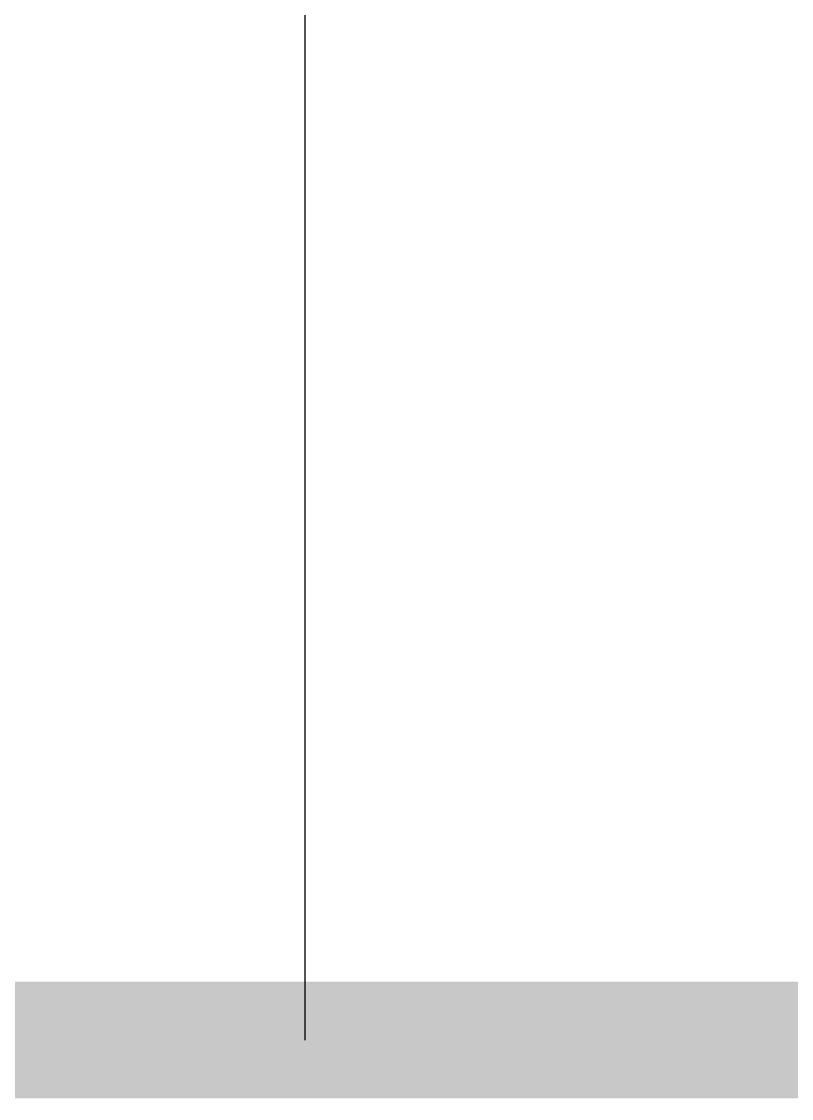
# Model space of a CAD drawing. Extents: x 43627 to 1359545, y -692302 to -50983.
# Drawn here: x 783900 to 784561, y -309843 to -308919 of the extents above; entities that cross this region are included whole.
import ezdxf
from ezdxf.enums import TextEntityAlignment as Align

# ---------------------------------------------------------------- set-up
doc = ezdxf.new("R2010")
doc.units = 0
doc.header["$LTSCALE"] = 1000
doc.header["$MEASUREMENT"] = 0
for name, color, linetype in [('tuqian_neibu_pl', 7, 'Continuous'), ('图签目录', 255, 'Continuous'), ('标准图签', 7, 'Continuous')]:
    doc.layers.add(name, color=color, linetype=linetype)
doc.styles.get("Standard").update_dxf_attribs({"font": 'gbenor.shx', "bigfont": 'gbcbig.shx'})
doc.styles.add('宋体', font='宋体.ttf', dxfattribs={"width": 0.8})

# ---------------------------------------------------------------- blocks, each defined once
blk = doc.blocks.new('ztwj07')
blk.add_line((77525, 3000), (77525, 1000))
at = {"layer": 'tuqian_neibu_pl', "const_width": 100}
blk.add_lwpolyline([(1000, 1000), (1000, 58400), (104125, 58400), (104125, 1000)], close=True, dxfattribs=at)
at = {"layer": '图签目录', "style": '宋体', "width": 0.8}
for tag, p in [('图纸编号', (102833.3, 2512.99)), ('图纸时间', (94650.43, 1527.64)), ('设计号', (98525, 1500))]:
    blk.add_attdef(tag, text='', height=300, dxfattribs=at).set_placement(p, align=Align.MIDDLE)
at = {"layer": '图签目录', "lineweight": 30, "width": 0.8, "flags": 104}
for tag, p in [('图纸名称', (96525, 2500)), ('工程名称', (88525, 2492.02)), ('建设单位', (80525, 2466.35))]:
    blk.add_attdef(tag, text='', height=300, dxfattribs=at).set_placement(p, align=Align.MIDDLE_CENTER)
at = {"layer": '图签目录', "style": '宋体', "width": 0.8}
for tag, p in [('65', (100521.65, 1364.23)), ('3', (102821.77, 1346.92))]:
    blk.add_attdef(tag, text='', height=300, dxfattribs=at).set_placement(p, align=Align.CENTER)

msp = doc.modelspace()

# ---------------------------------------------------------------- block references
at = {"layer": '标准图签'}
msp.add_blockref('ztwj07', (706618, -310792.54), dxfattribs=at)

doc.saveas('drawing.dxf')
